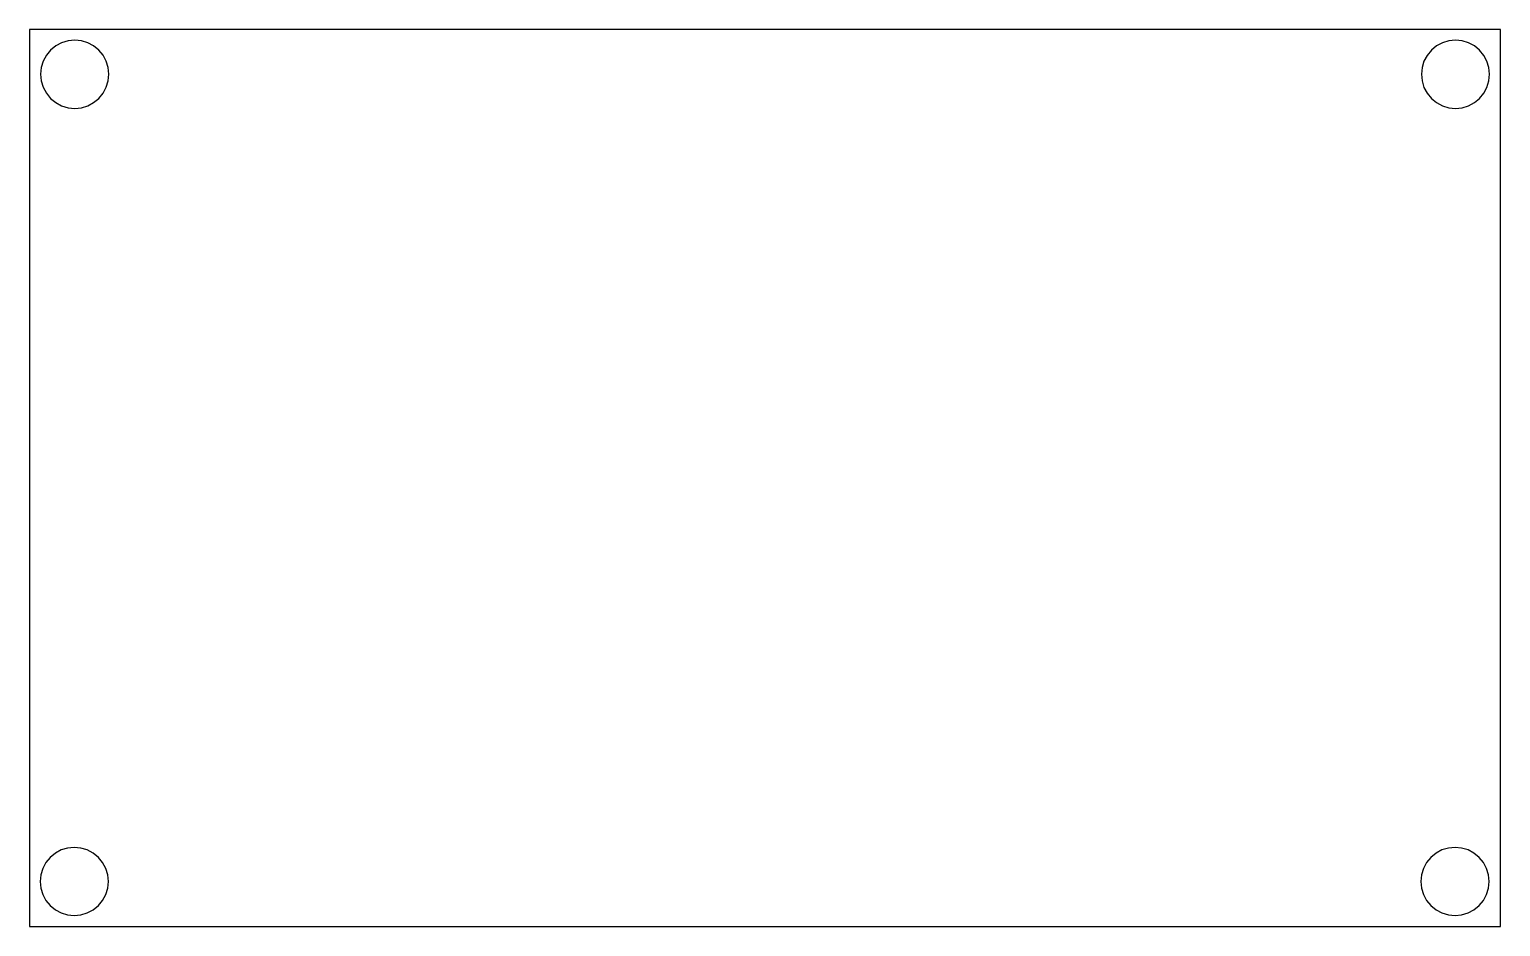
# Model space of a CAD drawing. Extents: x -43.5 to 38.5, y -26.1 to 23.9.
import ezdxf

# ---------------------------------------------------------------- set-up
doc = ezdxf.new("R2010")
doc.units = 0
doc.layers.add('LAYER_1', color=7, linetype='CONTINUOUS')

msp = doc.modelspace()

# ---------------------------------------------------------------- linework, layer by layer
at = {"layer": 'LAYER_1'}
for points in [[(-43.527, -26.058), (38.473, -26.058), (38.473, 23.942), (-43.527, 23.942), (-43.527, -26.058)], [(-41.002, 23.343), (-41.373, 23.307), (-41.73, 23.199), (-42.058, 23.023), (-42.346, 22.787), (-42.582, 22.499), (-42.758, 22.17), (-42.866, 21.814), (-42.903, 21.443), (-42.866, 21.073), (-42.758, 20.716), (-42.582, 20.388), (-42.346, 20.1), (-42.058, 19.863), (-41.73, 19.688), (-41.373, 19.58), (-41.002, 19.543), (-40.632, 19.58), (-40.275, 19.688), (-39.947, 19.863), (-39.659, 20.1), (-39.423, 20.388), (-39.247, 20.716), (-39.139, 21.073), (-39.102, 21.443), (-39.139, 21.814), (-39.247, 22.17), (-39.423, 22.499), (-39.659, 22.787), (-39.947, 23.023), (-40.275, 23.199), (-40.632, 23.307)], [(35.957, 23.342), (35.586, 23.306), (35.23, 23.198), (34.902, 23.022), (34.614, 22.786), (34.377, 22.498), (34.202, 22.169), (34.094, 21.813), (34.057, 21.442), (34.094, 21.072), (34.202, 20.715), (34.377, 20.387), (34.614, 20.099), (34.902, 19.863), (35.23, 19.687), (35.586, 19.579), (35.957, 19.542), (36.328, 19.579), (36.684, 19.687), (37.013, 19.863), (37.301, 20.099), (37.537, 20.387), (37.712, 20.715), (37.821, 21.072), (37.857, 21.442), (37.821, 21.813), (37.712, 22.169), (37.537, 22.498), (37.301, 22.786), (37.013, 23.022), (36.684, 23.198), (36.328, 23.306)], [(-41.027, -21.644), (-41.397, -21.681), (-41.754, -21.789), (-42.082, -21.964), (-42.37, -22.2), (-42.607, -22.488), (-42.782, -22.817), (-42.89, -23.173), (-42.927, -23.544), (-42.89, -23.915), (-42.782, -24.271), (-42.607, -24.6), (-42.37, -24.888), (-42.082, -25.124), (-41.754, -25.299), (-41.397, -25.407), (-41.027, -25.444), (-40.656, -25.407), (-40.3, -25.299), (-39.971, -25.124), (-39.683, -24.888), (-39.447, -24.6), (-39.271, -24.271), (-39.163, -23.915), (-39.127, -23.544), (-39.163, -23.173), (-39.271, -22.817), (-39.447, -22.488), (-39.683, -22.2), (-39.971, -21.964), (-40.3, -21.789), (-40.656, -21.681)], [(35.933, -21.645), (35.562, -21.681), (35.206, -21.789), (34.877, -21.965), (34.589, -22.201), (34.353, -22.489), (34.177, -22.818), (34.069, -23.174), (34.033, -23.545), (34.069, -23.915), (34.177, -24.272), (34.353, -24.6), (34.589, -24.888), (34.877, -25.125), (35.206, -25.3), (35.562, -25.408), (35.933, -25.445), (36.303, -25.408), (36.66, -25.3), (36.988, -25.125), (37.276, -24.888), (37.513, -24.6), (37.688, -24.272), (37.796, -23.915), (37.833, -23.545), (37.796, -23.174), (37.688, -22.818), (37.513, -22.489), (37.276, -22.201), (36.988, -21.965), (36.66, -21.789), (36.303, -21.681)]]:
    msp.add_lwpolyline(points, close=True, dxfattribs=at)

doc.saveas('drawing.dxf')
